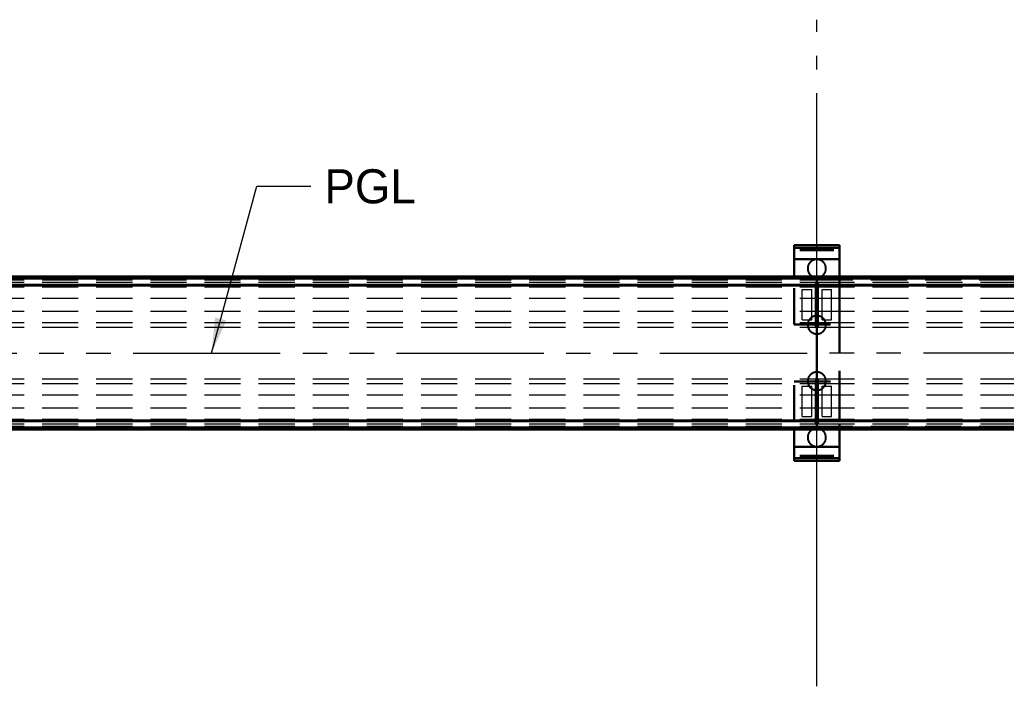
# Model space of a CAD drawing. Extents: x -9 to 613, y -379 to 18.
# Drawn here: x 78.1 to 165.6, y -190.5 to -131.3 of the extents above; entities that cross this region are included whole.
import ezdxf
from ezdxf.enums import TextEntityAlignment as Align

# ---------------------------------------------------------------- set-up
doc = ezdxf.new("R2010")
doc.units = 21
doc.header["$MEASUREMENT"] = 0
for name, pattern in [('DGN2', [0.12, 0.08, -0.04]), ('DGN6', [0.584, 0.32, -0.056, 0.048, -0.056, 0.048, -0.056]), ('DGN7', [0.726, 0.59, -0.053, 0.03, -0.053])]:
    doc.linetypes.add(name, pattern=pattern)
for name, color, linetype, lineweight in [('BaseLineSurveyPGL', 1, 'DGN6', 9), ('BeamConc_h', 3, 'DGN2', 20), ('BearingPadMisc', 5, 'Continuous', 15), ('CL_Major', 1, 'DGN7', 9), ('Leader', 7, 'Continuous', 9), ('PileSteel_h', 30, 'DGN2', 15), ('SubStrConc', 3, 'Continuous', 30), ('SubStrConc2', 3, 'Continuous', 30), ('SubStrConc2_h', 3, 'DGN2', 30), ('SubStrConc_h', 3, 'DGN2', 30), ('SupstrConc', 3, 'Continuous', 30), ('SupstrConc_h', 3, 'DGN2', 20), ('TextStructures', 7, 'Continuous', 9), ('TrafBarrierConc', 3, 'Continuous', 30)]:
    doc.layers.add(name, color=color, linetype=linetype, lineweight=lineweight)
doc.styles.add('FDOT Structures', font='FDOT.ttf')

msp = doc.modelspace()

# ---------------------------------------------------------------- linework, layer by layer
at = {"layer": 'BaseLineSurveyPGL', "ltscale": 40, "flags": 128}
for points in [[(41.484604, -160.901918), (148.834604, -160.899702), (253.734604, -160.897537)], [(41.734604, -160.901913), (148.834604, -160.899702), (253.484604, -160.897543)]]:
    msp.add_lwpolyline(points, dxfattribs=at)
at = {"layer": 'BeamConc_h', "ltscale": 40}
for points in [[(41.734474, -154.610246), (148.709474, -154.608038)], [(148.709557, -158.608038), (148.709474, -154.608038)], [(148.709474, -154.608038), (148.709504, -156.024705)], [(148.959474, -154.608033), (253.484474, -154.605876)], [(148.959557, -158.608033), (148.959474, -154.608033)], [(148.959474, -154.608033), (148.959504, -156.0247)], [(41.734483, -155.026913), (148.709483, -155.024705)], [(148.709495, -155.610823), (148.709483, -155.024705)], [(148.709483, -155.024705), (148.709548, -158.191371)], [(148.70951, -156.316371), (148.709495, -155.610823)], [(148.959483, -155.0247), (253.484483, -155.022543)], [(148.959495, -155.610818), (148.959483, -155.0247)], [(148.959483, -155.0247), (148.959548, -158.191366)], [(148.95951, -156.316366), (148.959495, -155.610818)], [(41.734504, -156.026913), (148.709504, -156.024705)], [(148.709504, -156.024705), (148.70951, -156.316371)], [(148.959504, -156.0247), (253.484504, -156.022543)], [(148.959504, -156.0247), (148.95951, -156.316366)], [(41.734528, -157.193579), (148.709528, -157.191371)], [(148.709536, -157.605254), (148.709522, -156.899705)], [(148.709522, -156.899705), (148.709528, -157.191371)], [(148.709528, -157.191371), (148.709557, -158.608038)], [(148.959536, -157.605249), (148.959522, -156.8997)], [(148.959522, -156.8997), (148.959528, -157.191366)], [(148.959528, -157.191366), (253.484528, -157.189209)], [(148.959528, -157.191366), (148.959557, -158.608033)], [(41.734548, -158.193579), (148.709548, -158.191371)], [(148.709548, -158.191371), (148.709536, -157.605254)], [(148.959548, -158.191366), (148.959536, -157.605249)], [(148.959548, -158.191366), (253.484548, -158.189209)], [(41.734557, -158.610246), (148.709557, -158.608038)], [(148.959557, -158.608033), (253.484557, -158.605876)], [(41.734651, -163.193579), (148.709651, -163.191371)], [(148.709734, -167.191371), (148.709651, -163.191371)], [(148.709651, -163.191371), (148.709681, -164.608038)], [(148.959651, -163.191366), (253.484651, -163.189209)], [(148.959734, -167.191366), (148.959651, -163.191366)], [(148.959651, -163.191366), (148.959681, -164.608033)], [(41.73466, -163.610246), (148.70966, -163.608038)], [(148.709672, -164.194156), (148.70966, -163.608038)], [(148.70966, -163.608038), (148.709725, -166.774705)], [(148.709687, -164.899705), (148.709672, -164.194156)], [(148.95966, -163.608033), (253.48466, -163.605876)], [(148.959672, -164.194151), (148.95966, -163.608033)], [(148.95966, -163.608033), (148.959725, -166.7747)], [(148.959687, -164.8997), (148.959672, -164.194151)], [(41.734681, -164.610246), (148.709681, -164.608038)], [(148.709681, -164.608038), (148.709687, -164.899705)], [(148.959681, -164.608033), (253.484681, -164.605876)], [(148.959681, -164.608033), (148.959687, -164.8997)], [(41.734705, -165.776913), (148.709705, -165.774705)], [(148.709713, -166.188587), (148.709699, -165.483038)], [(148.709699, -165.483038), (148.709705, -165.774705)], [(148.709705, -165.774705), (148.709734, -167.191371)], [(148.709725, -166.774705), (148.709713, -166.188587)], [(148.959713, -166.188582), (148.959699, -165.483033)], [(148.959699, -165.483033), (148.959705, -165.7747)], [(148.959705, -165.7747), (253.484705, -165.772543)], [(148.959705, -165.7747), (148.959734, -167.191366)], [(148.959725, -166.7747), (148.959713, -166.188582)], [(41.734725, -166.776913), (148.709725, -166.774705)], [(148.959725, -166.7747), (253.484725, -166.772543)], [(41.734734, -167.193579), (148.709734, -167.191371)], [(148.959734, -167.191366), (253.484734, -167.189209)]]:
    msp.add_lwpolyline(points, dxfattribs=at)
at = {"layer": 'BearingPadMisc', "linetype": 'DGN2', "ltscale": 40}
for points in [[(147.542821, -155.274729), (148.376155, -155.274712)], [(147.542876, -157.941396), (147.542821, -155.274729)], [(148.37621, -157.941378), (148.376155, -155.274712)], [(149.292821, -155.274693), (150.126155, -155.274676)], [(149.292876, -157.941359), (149.292821, -155.274693)], [(150.12621, -157.941342), (150.126155, -155.274676)], [(147.542876, -157.941396), (148.37621, -157.941378)], [(149.292876, -157.941359), (150.12621, -157.941342)], [(147.542999, -163.858062), (148.376332, -163.858045)], [(147.543054, -166.524729), (147.542999, -163.858062)], [(148.376387, -166.524712), (148.376332, -163.858045)], [(149.292999, -163.858026), (150.126332, -163.858009)], [(149.293054, -166.524693), (149.292999, -163.858026)], [(150.126387, -166.524676), (150.126332, -163.858009)], [(147.543054, -166.524729), (148.376387, -166.524712)], [(149.293054, -166.524693), (150.126387, -166.524676)]]:
    msp.add_lwpolyline(points, dxfattribs=at)
at = {"layer": 'CL_Major', "ltscale": 40}
msp.add_line((148.834604, -190.483077), (148.834604, -131.316328), dxfattribs=at)
at = {"layer": 'Leader'}
msp.add_lwpolyline([(95.159705, -160.899728), (99.159705, -146.105876), (103.959705, -146.105876)], dxfattribs=at)
msp.add_solid([(95.159705, -160.899728), (95.472482, -157.748119), (96.477719, -158.019917)], dxfattribs=at)
at = {"layer": 'PileSteel_h', "ltscale": 40}
for points in [[(149.667783, -153.399685), (149.667173, -153.367818), (149.665345, -153.336012), (149.662305, -153.304315), (149.658059, -153.272771), (149.652614, -153.241427), (149.64598, -153.210327), (149.638167, -153.179516), (149.62919, -153.149039), (149.619062, -153.118939), (149.607799, -153.089258), (149.595419, -153.06004), (149.581941, -153.031326), (149.567386, -153.003157), (149.551777, -152.975572), (149.535136, -152.948612), (149.51749, -152.922313), (149.498864, -152.896714), (149.479287, -152.87185), (149.458788, -152.847756), (149.437398, -152.824465), (149.415147, -152.802011), (149.39207, -152.780425), (149.368199, -152.759737), (149.343571, -152.739975), (149.318221, -152.721167), (149.292186, -152.703339), (149.265505, -152.686516), (149.238216, -152.670719), (149.210359, -152.655971), (149.181975, -152.642292), (149.153104, -152.6297), (149.123789, -152.618212), (149.094071, -152.607843), (149.063994, -152.598607), (149.0336, -152.590515), (149.002934, -152.583579), (148.97204, -152.577806), (148.940961, -152.573204), (148.909742, -152.569777), (148.878428, -152.56753), (148.847063, -152.566464), (148.815692, -152.56658), (148.78436, -152.567876), (148.753111, -152.570348), (148.721988, -152.573992), (148.691037, -152.578802), (148.660301, -152.584769), (148.629822, -152.591883), (148.599645, -152.600133), (148.56981, -152.609506), (148.540361, -152.619987), (148.511338, -152.631559), (148.482781, -152.644206), (148.454731, -152.657908), (148.427225, -152.672644), (148.417768, -152.678023), (148.390475, -152.694485), (148.363844, -152.71197), (148.337913, -152.730452), (148.312719, -152.749901), (148.288297, -152.770289), (148.264681, -152.791584), (148.241904, -152.813755), (148.219998, -152.836768), (148.198995, -152.86059), (148.178922, -152.885184), (148.159809, -152.910515), (148.141681, -152.936544), (148.124563, -152.963233), (148.108479, -152.990544), (148.09345, -153.018435), (148.079498, -153.046866), (148.066641, -153.075796), (148.054897, -153.105182), (148.04428, -153.134982), (148.034805, -153.165152), (148.026485, -153.195649), (148.01933, -153.226427), (148.013348, -153.257444), (148.008548, -153.288653), (148.004935, -153.320011), (148.002513, -153.351472), (148.001284, -153.38299), (148.001248, -153.414521), (148.002404, -153.44602), (148.00475, -153.477441), (148.00828, -153.50874), (148.012989, -153.539872), (148.018868, -153.570793), (148.025908, -153.601459), (148.034098, -153.631826), (148.043423, -153.661852), (148.053871, -153.691494), (148.065425, -153.72071), (148.078067, -153.749459), (148.091778, -153.777702), (148.106537, -153.805397), (148.122323, -153.832507), (148.139111, -153.858994), (148.156877, -153.884821), (148.175594, -153.909951), (148.195235, -153.934351), (148.215771, -153.957986), (148.237171, -153.980824), (148.259404, -154.002834), (148.282438, -154.023985), (148.30624, -154.044248), (148.330774, -154.063596), (148.356005, -154.082004), (148.381896, -154.099445), (148.408411, -154.115897), (148.417798, -154.121399), (148.445701, -154.136804), (148.474159, -154.151124), (148.503129, -154.16434), (148.53257, -154.176435), (148.562437, -154.187391), (148.592688, -154.197196), (148.623277, -154.205835), (148.65416, -154.213299), (148.685292, -154.219578), (148.716627, -154.224664), (148.748121, -154.228552), (148.779727, -154.231237), (148.811399, -154.232717), (148.843093, -154.232991), (148.874762, -154.23206), (148.90636, -154.229927), (148.937843, -154.226597), (148.969164, -154.222075), (149.00028, -154.216369), (149.031145, -154.209489), (149.061716, -154.201447), (149.091949, -154.192254), (149.1218, -154.181926), (149.151229, -154.170478), (149.180192, -154.157928), (149.208649, -154.144296), (149.236559, -154.129601), (149.263884, -154.113866), (149.290584, -154.097116), (149.316623, -154.079373), (149.341963, -154.060667), (149.36657, -154.041023), (149.390409, -154.020471), (149.413446, -153.999041), (149.43565, -153.976765), (149.456991, -153.953676), (149.477437, -153.929807), (149.496962, -153.905193), (149.515539, -153.87987), (149.533142, -153.853875), (149.549748, -153.827245), (149.565333, -153.800019), (149.579877, -153.772237), (149.593361, -153.743938), (149.605766, -153.715163), (149.617076, -153.685954), (149.627277, -153.656352), (149.636355, -153.6264), (149.644299, -153.59614), (149.651099, -153.565617), (149.656747, -153.534872), (149.661236, -153.503951), (149.664562, -153.472897), (149.666721, -153.441753), (149.667521, -153.420577), (149.667783, -153.399685)], [(149.615699, -153.399686), (149.615089, -153.36882), (149.61326, -153.338018), (149.610219, -153.307328), (149.605971, -153.276797), (149.600525, -153.246472), (149.593891, -153.216399), (149.586081, -153.186625), (149.577108, -153.157194), (149.566988, -153.128153), (149.555738, -153.099545), (149.543377, -153.071414), (149.529926, -153.043803), (149.515406, -153.016753), (149.499841, -152.990305), (149.483256, -152.964499), (149.465678, -152.939375), (149.447136, -152.914969), (149.427659, -152.891319), (149.407278, -152.868459), (149.386025, -152.846425), (149.363934, -152.825248), (149.341039, -152.80496), (149.317377, -152.785591), (149.292985, -152.76717), (149.267901, -152.749724), (149.242163, -152.733278), (149.215813, -152.717857), (149.188891, -152.703482), (149.161438, -152.690174), (149.133497, -152.677953), (149.105112, -152.666836), (149.076326, -152.656838), (149.047182, -152.647973), (149.017727, -152.640255), (148.988005, -152.633692), (148.958062, -152.628293), (148.927943, -152.624067), (148.897694, -152.621016), (148.867361, -152.619146), (148.836991, -152.618456), (148.806629, -152.618948), (148.776321, -152.620618), (148.746114, -152.623462), (148.716052, -152.627476), (148.686181, -152.632651), (148.656546, -152.638978), (148.627192, -152.646445), (148.598161, -152.655042), (148.569498, -152.664752), (148.541245, -152.675559), (148.513445, -152.687447), (148.486138, -152.700395), (148.459365, -152.714383), (148.444525, -152.722716), (148.44381, -152.723128), (148.417385, -152.73909), (148.391624, -152.756074), (148.366566, -152.774053), (148.342249, -152.792997), (148.31871, -152.812877), (148.295983, -152.833658), (148.274103, -152.855309), (148.253102, -152.877795), (148.233012, -152.90108), (148.213862, -152.925126), (148.19568, -152.949897), (148.178493, -152.975352), (148.162327, -153.001452), (148.147205, -153.028155), (148.133149, -153.055421), (148.12018, -153.083206), (148.108315, -153.111466), (148.097571, -153.140159), (148.087965, -153.16924), (148.079509, -153.198663), (148.072215, -153.228383), (148.066093, -153.258354), (148.06115, -153.28853), (148.057393, -153.318865), (148.054826, -153.349312), (148.053452, -153.379824), (148.053272, -153.410355), (148.054284, -153.440857), (148.056486, -153.471286), (148.059872, -153.501594), (148.064437, -153.531735), (148.070172, -153.561664), (148.077067, -153.591334), (148.085109, -153.620703), (148.094287, -153.649724), (148.104584, -153.678355), (148.115983, -153.706552), (148.128465, -153.734274), (148.142012, -153.761478), (148.1566, -153.788124), (148.172206, -153.814173), (148.188806, -153.839585), (148.206374, -153.864323), (148.22488, -153.88835), (148.244297, -153.911632), (148.264594, -153.934133), (148.285739, -153.955821), (148.307698, -153.976664), (148.330439, -153.996632), (148.353925, -154.015696), (148.37812, -154.033828), (148.402987, -154.051003), (148.428488, -154.067195), (148.443124, -154.07588), (148.443838, -154.076293), (148.470874, -154.091197), (148.498464, -154.105014), (148.526563, -154.117726), (148.555128, -154.129312), (148.584113, -154.139759), (148.613474, -154.14905), (148.643165, -154.157173), (148.673138, -154.164117), (148.703348, -154.169874), (148.733749, -154.174435), (148.764291, -154.177796), (148.794929, -154.179952), (148.825615, -154.180902), (148.856302, -154.180647), (148.886943, -154.179187), (148.91749, -154.176526), (148.947897, -154.172671), (148.978118, -154.167629), (149.008105, -154.161408), (149.037814, -154.154019), (149.0672, -154.145476), (149.096217, -154.135793), (149.124821, -154.124985), (149.15297, -154.113072), (149.180621, -154.100071), (149.207733, -154.086005), (149.234263, -154.070896), (149.260173, -154.054768), (149.285424, -154.037647), (149.309979, -154.01956), (149.333799, -154.000536), (149.356851, -153.980605), (149.379099, -153.959799), (149.400511, -153.938149), (149.421056, -153.915691), (149.440703, -153.892458), (149.459423, -153.868488), (149.477189, -153.843817), (149.493975, -153.818483), (149.509757, -153.792526), (149.524513, -153.765986), (149.53822, -153.738904), (149.550861, -153.711322), (149.562416, -153.683281), (149.57287, -153.654824), (149.582208, -153.625996), (149.590418, -153.59684), (149.597488, -153.567401), (149.603411, -153.537723), (149.608178, -153.507852), (149.611783, -153.477832), (149.614223, -153.447709), (149.615496, -153.417529), (149.615649, -153.408579), (149.615699, -153.399686)], [(149.667886, -158.399685), (149.667276, -158.367818), (149.665448, -158.336012), (149.662409, -158.304315), (149.658162, -158.272771), (149.652717, -158.241427), (149.646083, -158.210327), (149.638271, -158.179516), (149.629293, -158.149039), (149.619165, -158.118939), (149.607902, -158.089258), (149.595522, -158.06004), (149.582044, -158.031326), (149.567489, -158.003157), (149.55188, -157.975572), (149.535239, -157.948612), (149.517593, -157.922313), (149.498968, -157.896714), (149.479391, -157.87185), (149.458892, -157.847756), (149.437501, -157.824465), (149.41525, -157.802011), (149.392173, -157.780425), (149.368303, -157.759737), (149.343674, -157.739975), (149.318324, -157.721167), (149.29229, -157.703339), (149.265608, -157.686516), (149.23832, -157.670719), (149.210463, -157.655971), (149.182078, -157.642292), (149.153207, -157.6297), (149.123892, -157.618212), (149.094174, -157.607843), (149.064097, -157.598607), (149.033703, -157.590515), (149.003037, -157.583579), (148.972143, -157.577806), (148.941064, -157.573204), (148.909845, -157.569777), (148.878531, -157.56753), (148.847166, -157.566464), (148.815796, -157.56658), (148.784463, -157.567876), (148.753214, -157.570348), (148.722091, -157.573992), (148.69114, -157.578802), (148.660404, -157.584769), (148.629925, -157.591883), (148.599748, -157.600133), (148.569914, -157.609506), (148.540464, -157.619987), (148.511441, -157.631559), (148.482884, -157.644206), (148.454834, -157.657908), (148.427329, -157.672644), (148.417871, -157.678023), (148.390578, -157.694485), (148.363947, -157.71197), (148.338017, -157.730452), (148.312822, -157.749901), (148.2884, -157.770288), (148.264784, -157.791584), (148.242007, -157.813755), (148.220102, -157.836768), (148.199098, -157.86059), (148.179026, -157.885184), (148.159912, -157.910515), (148.141784, -157.936544), (148.124666, -157.963233), (148.108582, -157.990544), (148.093553, -158.018435), (148.079601, -158.046866), (148.066744, -158.075796), (148.055, -158.105182), (148.044383, -158.134982), (148.034908, -158.165152), (148.026588, -158.195649), (148.019433, -158.226427), (148.013451, -158.257444), (148.008651, -158.288653), (148.005038, -158.320011), (148.002616, -158.351472), (148.001387, -158.38299), (148.001351, -158.414521), (148.002507, -158.44602), (148.004853, -158.477441), (148.008384, -158.50874), (148.013092, -158.539872), (148.018972, -158.570793), (148.026011, -158.601459), (148.034201, -158.631826), (148.043527, -158.661852), (148.053974, -158.691494), (148.065528, -158.72071), (148.07817, -158.749459), (148.091881, -158.777702), (148.106641, -158.805397), (148.122426, -158.832507), (148.139214, -158.858994), (148.15698, -158.884821), (148.175697, -158.909951), (148.195338, -158.934351), (148.215874, -158.957986), (148.237274, -158.980824), (148.259507, -159.002834), (148.282542, -159.023985), (148.306343, -159.044248), (148.330877, -159.063596), (148.356108, -159.082004), (148.381999, -159.099445), (148.408514, -159.115897), (148.417901, -159.121399), (148.445804, -159.136804), (148.474262, -159.151124), (148.503232, -159.16434), (148.532673, -159.176435), (148.562541, -159.187391), (148.592791, -159.197196), (148.62338, -159.205835), (148.654263, -159.213299), (148.685395, -159.219578), (148.71673, -159.224664), (148.748224, -159.228552), (148.77983, -159.231237), (148.811503, -159.232717), (148.843196, -159.232991), (148.874865, -159.23206), (148.906463, -159.229927), (148.937946, -159.226597), (148.969267, -159.222075), (149.000383, -159.216369), (149.031248, -159.209489), (149.061819, -159.201447), (149.092052, -159.192254), (149.121904, -159.181926), (149.151332, -159.170478), (149.180295, -159.157928), (149.208752, -159.144296), (149.236662, -159.129601), (149.263987, -159.113866), (149.290688, -159.097116), (149.316726, -159.079373), (149.342067, -159.060667), (149.366673, -159.041023), (149.390512, -159.020471), (149.413549, -158.999041), (149.435754, -158.976765), (149.457094, -158.953676), (149.47754, -158.929807), (149.497066, -158.905193), (149.515642, -158.87987), (149.533245, -158.853875), (149.549851, -158.827245), (149.565436, -158.800019), (149.57998, -158.772237), (149.593464, -158.743938), (149.605869, -158.715163), (149.617179, -158.685954), (149.62738, -158.656352), (149.636458, -158.6264), (149.644402, -158.59614), (149.651202, -158.565617), (149.65685, -158.534872), (149.661339, -158.503951), (149.664665, -158.472897), (149.666824, -158.441753), (149.667624, -158.420577), (149.667886, -158.399685)], [(149.615803, -158.399686), (149.615192, -158.36882), (149.613364, -158.338018), (149.610322, -158.307328), (149.606074, -158.276797), (149.600628, -158.246472), (149.593994, -158.216399), (149.586184, -158.186625), (149.577211, -158.157194), (149.567091, -158.128153), (149.555841, -158.099545), (149.54348, -158.071414), (149.530029, -158.043803), (149.515509, -158.016753), (149.499944, -157.990305), (149.483359, -157.964499), (149.465782, -157.939375), (149.447239, -157.914969), (149.427762, -157.891319), (149.407381, -157.868459), (149.386128, -157.846425), (149.364037, -157.825248), (149.341142, -157.80496), (149.31748, -157.785591), (149.293088, -157.76717), (149.268004, -157.749724), (149.242266, -157.733278), (149.215916, -157.717857), (149.188994, -157.703482), (149.161541, -157.690174), (149.1336, -157.677953), (149.105215, -157.666836), (149.076429, -157.656838), (149.047286, -157.647973), (149.01783, -157.640255), (148.988108, -157.633692), (148.958165, -157.628293), (148.928046, -157.624067), (148.897797, -157.621016), (148.867464, -157.619146), (148.837094, -157.618456), (148.806732, -157.618948), (148.776425, -157.620618), (148.746217, -157.623462), (148.716155, -157.627476), (148.686285, -157.632651), (148.65665, -157.638978), (148.627295, -157.646445), (148.598264, -157.655042), (148.569601, -157.664752), (148.541349, -157.675559), (148.513548, -157.687447), (148.486241, -157.700395), (148.459468, -157.714383), (148.444629, -157.722716), (148.443914, -157.723128), (148.417488, -157.73909), (148.391727, -157.756074), (148.366669, -157.774053), (148.342353, -157.792997), (148.318813, -157.812877), (148.296086, -157.833658), (148.274206, -157.855309), (148.253205, -157.877795), (148.233115, -157.90108), (148.213965, -157.925126), (148.195783, -157.949897), (148.178597, -157.975352), (148.162431, -158.001452), (148.147309, -158.028155), (148.133252, -158.055421), (148.120283, -158.083206), (148.108418, -158.111466), (148.097675, -158.140159), (148.088068, -158.16924), (148.079612, -158.198663), (148.072318, -158.228383), (148.066196, -158.258354), (148.061253, -158.28853), (148.057496, -158.318865), (148.054929, -158.349312), (148.053555, -158.379824), (148.053375, -158.410355), (148.054387, -158.440857), (148.056589, -158.471286), (148.059975, -158.501594), (148.06454, -158.531735), (148.070275, -158.561664), (148.07717, -158.591334), (148.085213, -158.620703), (148.09439, -158.649724), (148.104687, -158.678355), (148.116086, -158.706552), (148.128569, -158.734274), (148.142115, -158.761478), (148.156703, -158.788124), (148.172309, -158.814173), (148.18891, -158.839585), (148.206477, -158.864323), (148.224983, -158.88835), (148.2444, -158.911632), (148.264697, -158.934133), (148.285842, -158.955821), (148.307802, -158.976664), (148.330542, -158.996632), (148.354028, -159.015696), (148.378224, -159.033828), (148.403091, -159.051003), (148.428591, -159.067195), (148.443227, -159.07588), (148.443942, -159.076293), (148.470977, -159.091197), (148.498567, -159.105014), (148.526666, -159.117726), (148.555231, -159.129312), (148.584216, -159.139759), (148.613577, -159.14905), (148.643268, -159.157173), (148.673241, -159.164117), (148.703452, -159.169874), (148.733852, -159.174435), (148.764394, -159.177796), (148.795032, -159.179952), (148.825718, -159.180902), (148.856405, -159.180647), (148.887046, -159.179187), (148.917593, -159.176526), (148.948, -159.172671), (148.978221, -159.167629), (149.008208, -159.161408), (149.037917, -159.154019), (149.067303, -159.145476), (149.09632, -159.135793), (149.124924, -159.124985), (149.153074, -159.113072), (149.180725, -159.100071), (149.207836, -159.086005), (149.234366, -159.070896), (149.260277, -159.054768), (149.285528, -159.037647), (149.310082, -159.01956), (149.333902, -159.000536), (149.356954, -158.980605), (149.379202, -158.959799), (149.400615, -158.938149), (149.421159, -158.915691), (149.440806, -158.892458), (149.459526, -158.868488), (149.477292, -158.843817), (149.494078, -158.818483), (149.509861, -158.792526), (149.524616, -158.765986), (149.538324, -158.738904), (149.550964, -158.711322), (149.562519, -158.683281), (149.572973, -158.654824), (149.582311, -158.625996), (149.590521, -158.59684), (149.597592, -158.567401), (149.603514, -158.537723), (149.608281, -158.507852), (149.611886, -158.477832), (149.614326, -158.447709), (149.615599, -158.417529), (149.615752, -158.408579), (149.615803, -158.399686)], [(149.667989, -163.399685), (149.667379, -163.367818), (149.665552, -163.336012), (149.662512, -163.304315), (149.658265, -163.272771), (149.65282, -163.241427), (149.646186, -163.210327), (149.638374, -163.179516), (149.629396, -163.149039), (149.619268, -163.118939), (149.608005, -163.089258), (149.595625, -163.06004), (149.582147, -163.031326), (149.567592, -163.003157), (149.551983, -162.975572), (149.535343, -162.948612), (149.517696, -162.922313), (149.499071, -162.896714), (149.479494, -162.87185), (149.458995, -162.847756), (149.437604, -162.824465), (149.415354, -162.802011), (149.392276, -162.780425), (149.368406, -162.759737), (149.343777, -162.739975), (149.318427, -162.721167), (149.292393, -162.703339), (149.265712, -162.686516), (149.238423, -162.670719), (149.210566, -162.655971), (149.182181, -162.642292), (149.153311, -162.6297), (149.123995, -162.618212), (149.094277, -162.607843), (149.0642, -162.598607), (149.033807, -162.590515), (149.003141, -162.583579), (148.972246, -162.577806), (148.941167, -162.573204), (148.909948, -162.569777), (148.878634, -162.56753), (148.84727, -162.566464), (148.815899, -162.56658), (148.784566, -162.567876), (148.753317, -162.570348), (148.722195, -162.573992), (148.691243, -162.578802), (148.660507, -162.584769), (148.630029, -162.591883), (148.599851, -162.600133), (148.570017, -162.609506), (148.540568, -162.619987), (148.511544, -162.631559), (148.482988, -162.644206), (148.454937, -162.657908), (148.427432, -162.672644), (148.417974, -162.678023), (148.390681, -162.694485), (148.364051, -162.71197), (148.33812, -162.730452), (148.312925, -162.749901), (148.288503, -162.770288), (148.264887, -162.791584), (148.24211, -162.813755), (148.220205, -162.836768), (148.199201, -162.86059), (148.179129, -162.885184), (148.160015, -162.910515), (148.141887, -162.936544), (148.124769, -162.963233), (148.108685, -162.990544), (148.093657, -163.018435), (148.079705, -163.046866), (148.066848, -163.075796), (148.055103, -163.105182), (148.044486, -163.134982), (148.035012, -163.165152), (148.026691, -163.195649), (148.019536, -163.226427), (148.013555, -163.257444), (148.008755, -163.288653), (148.005142, -163.320011), (148.002719, -163.351472), (148.00149, -163.38299), (148.001454, -163.414521), (148.002611, -163.44602), (148.004956, -163.477441), (148.008487, -163.50874), (148.013196, -163.539872), (148.019075, -163.570793), (148.026115, -163.601459), (148.034304, -163.631826), (148.04363, -163.661852), (148.054078, -163.691494), (148.065631, -163.72071), (148.078273, -163.749459), (148.091984, -163.777702), (148.106744, -163.805397), (148.122529, -163.832507), (148.139317, -163.858994), (148.157083, -163.884821), (148.175801, -163.909951), (148.195441, -163.934351), (148.215977, -163.957986), (148.237377, -163.980824), (148.259611, -164.002834), (148.282645, -164.023985), (148.306446, -164.044248), (148.33098, -164.063596), (148.356211, -164.082004), (148.382103, -164.099445), (148.408617, -164.115897), (148.418004, -164.121399), (148.445907, -164.136804), (148.474365, -164.151124), (148.503336, -164.16434), (148.532776, -164.176435), (148.562644, -164.187391), (148.592894, -164.197196), (148.623483, -164.205835), (148.654366, -164.213299), (148.685498, -164.219578), (148.716834, -164.224664), (148.748327, -164.228552), (148.779933, -164.231237), (148.811606, -164.232717), (148.843299, -164.232991), (148.874968, -164.23206), (148.906566, -164.229927), (148.938049, -164.226597), (148.96937, -164.222075), (149.000486, -164.216369), (149.031351, -164.209489), (149.061922, -164.201447), (149.092155, -164.192254), (149.122007, -164.181926), (149.151435, -164.170478), (149.180398, -164.157928), (149.208855, -164.144296), (149.236766, -164.129601), (149.26409, -164.113866), (149.290791, -164.097116), (149.316829, -164.079373), (149.34217, -164.060667), (149.366777, -164.041023), (149.390615, -164.020471), (149.413653, -163.999041), (149.435857, -163.976765), (149.457197, -163.953676), (149.477644, -163.929807), (149.497169, -163.905193), (149.515746, -163.87987), (149.533349, -163.853875), (149.549954, -163.827245), (149.565539, -163.800019), (149.580083, -163.772237), (149.593567, -163.743938), (149.605972, -163.715163), (149.617282, -163.685954), (149.627483, -163.656352), (149.636561, -163.6264), (149.644505, -163.59614), (149.651306, -163.565617), (149.656953, -163.534872), (149.661443, -163.503951), (149.664768, -163.472897), (149.666927, -163.441753), (149.667728, -163.420577), (149.667989, -163.399685)], [(149.615906, -163.399686), (149.615295, -163.36882), (149.613467, -163.338018), (149.610425, -163.307328), (149.606178, -163.276797), (149.600731, -163.246472), (149.594097, -163.216399), (149.586287, -163.186625), (149.577314, -163.157194), (149.567194, -163.128153), (149.555944, -163.099545), (149.543584, -163.071414), (149.530132, -163.043803), (149.515612, -163.016753), (149.500047, -162.990305), (149.483462, -162.964499), (149.465885, -162.939375), (149.447343, -162.914969), (149.427865, -162.891319), (149.407484, -162.868459), (149.386231, -162.846425), (149.36414, -162.825248), (149.341245, -162.80496), (149.317583, -162.785591), (149.293191, -162.76717), (149.268107, -162.749724), (149.24237, -162.733278), (149.216019, -162.717857), (149.189097, -162.703482), (149.161644, -162.690174), (149.133704, -162.677953), (149.105318, -162.666836), (149.076532, -162.656838), (149.047389, -162.647973), (149.017934, -162.640255), (148.988212, -162.633692), (148.958268, -162.628293), (148.928149, -162.624067), (148.8979, -162.621016), (148.867568, -162.619146), (148.837197, -162.618456), (148.806835, -162.618948), (148.776528, -162.620618), (148.74632, -162.623462), (148.716259, -162.627476), (148.686388, -162.632651), (148.656753, -162.638978), (148.627398, -162.646445), (148.598367, -162.655042), (148.569704, -162.664752), (148.541452, -162.675559), (148.513651, -162.687447), (148.486344, -162.700395), (148.459571, -162.714383), (148.444732, -162.722716), (148.444017, -162.723128), (148.417591, -162.73909), (148.39183, -162.756074), (148.366773, -162.774053), (148.342456, -162.792997), (148.318916, -162.812877), (148.29619, -162.833658), (148.274309, -162.855309), (148.253309, -162.877795), (148.233218, -162.90108), (148.214068, -162.925126), (148.195886, -162.949897), (148.1787, -162.975352), (148.162534, -163.001452), (148.147412, -163.028155), (148.133356, -163.055421), (148.120386, -163.083206), (148.108521, -163.111466), (148.097778, -163.140159), (148.088172, -163.16924), (148.079716, -163.198663), (148.072421, -163.228383), (148.066299, -163.258354), (148.061356, -163.28853), (148.057599, -163.318865), (148.055033, -163.349312), (148.053659, -163.379824), (148.053478, -163.410355), (148.05449, -163.440857), (148.056692, -163.471286), (148.060079, -163.501594), (148.064643, -163.531735), (148.070378, -163.561664), (148.077273, -163.591334), (148.085316, -163.620703), (148.094493, -163.649724), (148.10479, -163.678355), (148.116189, -163.706552), (148.128672, -163.734274), (148.142218, -163.761478), (148.156806, -163.788124), (148.172413, -163.814173), (148.189013, -163.839585), (148.20658, -163.864323), (148.225087, -163.88835), (148.244504, -163.911632), (148.2648, -163.934133), (148.285945, -163.955821), (148.307905, -163.976664), (148.330645, -163.996632), (148.354132, -164.015696), (148.378327, -164.033828), (148.403194, -164.051003), (148.428694, -164.067195), (148.44333, -164.07588), (148.444045, -164.076293), (148.471081, -164.091197), (148.49867, -164.105014), (148.526769, -164.117726), (148.555334, -164.129312), (148.584319, -164.139759), (148.61368, -164.14905), (148.643371, -164.157173), (148.673345, -164.164117), (148.703555, -164.169874), (148.733955, -164.174435), (148.764498, -164.177796), (148.795136, -164.179952), (148.825822, -164.180902), (148.856509, -164.180647), (148.887149, -164.179187), (148.917696, -164.176526), (148.948104, -164.172671), (148.978324, -164.167629), (149.008312, -164.161408), (149.038021, -164.154019), (149.067406, -164.145476), (149.096423, -164.135793), (149.125028, -164.124985), (149.153177, -164.113072), (149.180828, -164.100071), (149.207939, -164.086005), (149.23447, -164.070896), (149.26038, -164.054768), (149.285631, -164.037647), (149.310185, -164.01956), (149.334006, -164.000536), (149.357057, -163.980605), (149.379305, -163.959799), (149.400718, -163.938149), (149.421262, -163.915691), (149.440909, -163.892458), (149.459629, -163.868488), (149.477395, -163.843817), (149.494182, -163.818483), (149.509964, -163.792526), (149.524719, -163.765986), (149.538427, -163.738904), (149.551067, -163.711322), (149.562622, -163.683281), (149.573076, -163.654824), (149.582414, -163.625996), (149.590624, -163.59684), (149.597695, -163.567401), (149.603617, -163.537723), (149.608384, -163.507852), (149.611989, -163.477832), (149.614429, -163.447709), (149.615702, -163.417529), (149.615855, -163.408579), (149.615906, -163.399686)], [(149.668092, -168.399685), (149.667482, -168.367818), (149.665655, -168.336012), (149.662615, -168.304315), (149.658369, -168.272771), (149.652924, -168.241427), (149.646289, -168.210327), (149.638477, -168.179516), (149.629499, -168.149039), (149.619371, -168.118939), (149.608108, -168.089258), (149.595728, -168.06004), (149.58225, -168.031326), (149.567696, -168.003157), (149.552086, -167.975572), (149.535446, -167.948612), (149.517799, -167.922313), (149.499174, -167.896714), (149.479597, -167.87185), (149.459098, -167.847756), (149.437707, -167.824465), (149.415457, -167.802011), (149.392379, -167.780425), (149.368509, -167.759737), (149.343881, -167.739975), (149.318531, -167.721167), (149.292496, -167.703339), (149.265815, -167.686516), (149.238526, -167.670719), (149.210669, -167.655971), (149.182285, -167.642292), (149.153414, -167.6297), (149.124098, -167.618212), (149.09438, -167.607843), (149.064303, -167.598607), (149.03391, -167.590515), (149.003244, -167.583579), (148.972349, -167.577806), (148.94127, -167.573204), (148.910052, -167.569777), (148.878737, -167.56753), (148.847373, -167.566464), (148.816002, -167.56658), (148.78467, -167.567876), (148.75342, -167.570348), (148.722298, -167.573992), (148.691347, -167.578802), (148.66061, -167.584769), (148.630132, -167.591883), (148.599954, -167.600133), (148.57012, -167.609506), (148.540671, -167.619987), (148.511647, -167.631559), (148.483091, -167.644206), (148.45504, -167.657908), (148.427535, -167.672644), (148.418077, -167.678023), (148.390785, -167.694485), (148.364154, -167.71197), (148.338223, -167.730452), (148.313029, -167.749901), (148.288606, -167.770288), (148.26499, -167.791584), (148.242213, -167.813755), (148.220308, -167.836768), (148.199304, -167.86059), (148.179232, -167.885184), (148.160118, -167.910515), (148.14199, -167.936544), (148.124872, -167.963233), (148.108788, -167.990544), (148.09376, -168.018435), (148.079808, -168.046866), (148.066951, -168.075796), (148.055206, -168.105182), (148.04459, -168.134982), (148.035115, -168.165152), (148.026794, -168.195649), (148.019639, -168.226427), (148.013658, -168.257444), (148.008858, -168.288653), (148.005245, -168.320011), (148.002822, -168.351472), (148.001593, -168.38299), (148.001557, -168.414521), (148.002714, -168.44602), (148.00506, -168.477441), (148.00859, -168.50874), (148.013299, -168.539872), (148.019178, -168.570793), (148.026218, -168.601459), (148.034407, -168.631826), (148.043733, -168.661852), (148.054181, -168.691494), (148.065735, -168.72071), (148.078377, -168.749459), (148.092088, -168.777702), (148.106847, -168.805397), (148.122632, -168.832507), (148.139421, -168.858994), (148.157187, -168.884821), (148.175904, -168.909951), (148.195545, -168.934351), (148.21608, -168.957986), (148.23748, -168.980824), (148.259714, -169.002834), (148.282748, -169.023985), (148.306549, -169.044248), (148.331083, -169.063596), (148.356314, -169.082004), (148.382206, -169.099445), (148.40872, -169.115897), (148.418107, -169.121399), (148.44601, -169.136804), (148.474468, -169.151124), (148.503439, -169.16434), (148.53288, -169.176435), (148.562747, -169.187391), (148.592997, -169.197196), (148.623586, -169.205835), (148.654469, -169.213299), (148.685601, -169.219578), (148.716937, -169.224664), (148.74843, -169.228552), (148.780036, -169.231237), (148.811709, -169.232717), (148.843402, -169.232991), (148.875071, -169.23206), (148.90667, -169.229927), (148.938152, -169.226597), (148.969474, -169.222075), (149.000589, -169.216369), (149.031455, -169.209489), (149.062025, -169.201447), (149.092258, -169.192254), (149.12211, -169.181926), (149.151538, -169.170478), (149.180501, -169.157928), (149.208958, -169.144296), (149.236869, -169.129601), (149.264194, -169.113866), (149.290894, -169.097116), (149.316933, -169.079373), (149.342273, -169.060667), (149.36688, -169.041023), (149.390718, -169.020471), (149.413756, -168.999041), (149.43596, -168.976765), (149.4573, -168.953676), (149.477747, -168.929807), (149.497272, -168.905193), (149.515849, -168.87987), (149.533452, -168.853875), (149.550057, -168.827245), (149.565642, -168.800019), (149.580187, -168.772237), (149.59367, -168.743938), (149.606075, -168.715163), (149.617386, -168.685954), (149.627586, -168.656352), (149.636665, -168.6264), (149.644609, -168.59614), (149.651409, -168.565617), (149.657057, -168.534872), (149.661546, -168.503951), (149.664872, -168.472897), (149.667031, -168.441753), (149.667831, -168.420577), (149.668092, -168.399685)], [(149.616009, -168.399686), (149.615398, -168.36882), (149.61357, -168.338018), (149.610529, -168.307328), (149.606281, -168.276797), (149.600835, -168.246472), (149.5942, -168.216399), (149.58639, -168.186625), (149.577417, -168.157194), (149.567297, -168.128153), (149.556048, -168.099545), (149.543687, -168.071414), (149.530235, -168.043803), (149.515715, -168.016753), (149.50015, -167.990305), (149.483566, -167.964499), (149.465988, -167.939375), (149.447446, -167.914969), (149.427969, -167.891319), (149.407587, -167.868459), (149.386334, -167.846425), (149.364243, -167.825248), (149.341349, -167.80496), (149.317687, -167.785591), (149.293294, -167.76717), (149.26821, -167.749724), (149.242473, -167.733278), (149.216122, -167.717857), (149.1892, -167.703482), (149.161747, -167.690174), (149.133807, -167.677953), (149.105421, -167.666836), (149.076635, -167.656838), (149.047492, -167.647973), (149.018037, -167.640255), (148.988315, -167.633692), (148.958371, -167.628293), (148.928252, -167.624067), (148.898003, -167.621016), (148.867671, -167.619146), (148.837301, -167.618456), (148.806939, -167.618948), (148.776631, -167.620618), (148.746424, -167.623462), (148.716362, -167.627476), (148.686491, -167.632651), (148.656856, -167.638978), (148.627501, -167.646445), (148.598471, -167.655042), (148.569808, -167.664752), (148.541555, -167.675559), (148.513754, -167.687447), (148.486447, -167.700395), (148.459674, -167.714383), (148.444835, -167.722716), (148.44412, -167.723128), (148.417695, -167.73909), (148.391934, -167.756074), (148.366876, -167.774053), (148.342559, -167.792997), (148.31902, -167.812877), (148.296293, -167.833658), (148.274413, -167.855309), (148.253412, -167.877795), (148.233321, -167.90108), (148.214171, -167.925126), (148.195989, -167.949897), (148.178803, -167.975352), (148.162637, -168.001452), (148.147515, -168.028155), (148.133459, -168.055421), (148.120489, -168.083206), (148.108624, -168.111466), (148.097881, -168.140159), (148.088275, -168.16924), (148.079819, -168.198663), (148.072525, -168.228383), (148.066402, -168.258354), (148.061459, -168.28853), (148.057702, -168.318865), (148.055136, -168.349312), (148.053762, -168.379824), (148.053582, -168.410355), (148.054594, -168.440857), (148.056795, -168.471286), (148.060182, -168.501594), (148.064747, -168.531735), (148.070481, -168.561664), (148.077376, -168.591334), (148.085419, -168.620703), (148.094596, -168.649724), (148.104893, -168.678355), (148.116292, -168.706552), (148.128775, -168.734274), (148.142321, -168.761478), (148.156909, -168.788124), (148.172516, -168.814173), (148.189116, -168.839585), (148.206683, -168.864323), (148.22519, -168.88835), (148.244607, -168.911632), (148.264903, -168.934133), (148.286048, -168.955821), (148.308008, -168.976664), (148.330749, -168.996632), (148.354235, -169.015696), (148.37843, -169.033828), (148.403297, -169.051003), (148.428797, -169.067195), (148.443433, -169.07588), (148.444148, -169.076293), (148.471184, -169.091197), (148.498773, -169.105014), (148.526872, -169.117725), (148.555437, -169.129312), (148.584423, -169.139759), (148.613784, -169.14905), (148.643474, -169.157173), (148.673448, -169.164117), (148.703658, -169.169874), (148.734058, -169.174435), (148.764601, -169.177796), (148.795239, -169.179952), (148.825925, -169.180902), (148.856612, -169.180647), (148.887252, -169.179187), (148.9178, -169.176526), (148.948207, -169.172671), (148.978427, -169.167629), (149.008415, -169.161408), (149.038124, -169.154019), (149.067509, -169.145476), (149.096526, -169.135793), (149.125131, -169.124985), (149.15328, -169.113072), (149.180931, -169.100071), (149.208042, -169.086005), (149.234573, -169.070896), (149.260483, -169.054768), (149.285734, -169.037647), (149.310288, -169.01956), (149.334109, -169.000536), (149.35716, -168.980605), (149.379409, -168.959799), (149.400821, -168.938149), (149.421366, -168.915691), (149.441012, -168.892458), (149.459732, -168.868488), (149.477498, -168.843817), (149.494285, -168.818483), (149.510067, -168.792526), (149.524822, -168.765986), (149.53853, -168.738904), (149.55117, -168.711322), (149.562725, -168.683281), (149.573179, -168.654824), (149.582517, -168.625996), (149.590727, -168.59684), (149.597798, -168.567401), (149.60372, -168.537723), (149.608487, -168.507852), (149.612092, -168.477832), (149.614533, -168.447709), (149.615806, -168.417529), (149.615958, -168.408579), (149.616009, -168.399686)]]:
    msp.add_lwpolyline(points, dxfattribs=at)
at = {"layer": 'SubStrConc'}
for points in [[(146.834406, -151.31641), (150.834406, -151.316328)], [(146.834412, -151.56641), (146.834406, -151.31641)], [(150.834412, -151.566328), (150.834406, -151.316328)], [(146.834464, -154.108077), (146.834432, -152.56641)], [(150.834464, -154.107994), (150.834432, -152.566328)], [(146.834776, -169.233077), (146.834744, -167.69141)], [(150.834776, -169.232994), (150.834744, -167.691328)], [(146.834802, -170.483077), (146.834797, -170.233077)], [(146.834802, -170.483077), (150.834802, -170.482994)], [(150.834802, -170.482994), (150.834797, -170.232994)]]:
    msp.add_lwpolyline(points, dxfattribs=at)
at = {"layer": 'SubStrConc2'}
for points in [[(146.834412, -151.56641), (150.834412, -151.566328)], [(146.834432, -152.56641), (146.834412, -151.56641)], [(150.834432, -152.566328), (150.834412, -151.566328)], [(146.834432, -152.56641), (150.834432, -152.566328)], [(146.834776, -169.233077), (150.834776, -169.232994)], [(146.834797, -170.233077), (146.834776, -169.233077)], [(150.834797, -170.232994), (150.834776, -169.232994)], [(146.834797, -170.233077), (150.834797, -170.232994)]]:
    msp.add_lwpolyline(points, dxfattribs=at)
at = {"layer": 'SubStrConc2_h', "ltscale": 40}
for points in [[(147.584412, -151.566395), (147.646913, -151.628893)], [(150.021913, -151.628844), (147.646913, -151.628893)], [(150.084412, -151.566343), (150.021913, -151.628844)], [(146.834479, -154.858077), (150.834479, -154.857994)], [(146.834552, -158.358077), (146.834479, -154.858077)], [(150.834552, -158.357994), (150.834479, -154.857994)], [(146.834552, -158.358077), (150.834552, -158.357994)], [(146.834657, -163.44141), (150.834657, -163.441328)], [(146.834729, -166.94141), (146.834657, -163.44141)], [(150.834729, -166.941328), (150.834657, -163.441328)], [(146.834729, -166.94141), (150.834729, -166.941328)], [(147.584797, -170.233061), (147.647295, -170.17056)], [(150.022295, -170.170511), (147.647295, -170.17056)], [(150.084797, -170.23301), (150.022295, -170.170511)]]:
    msp.add_lwpolyline(points, dxfattribs=at)
at = {"layer": 'SubStrConc_h', "ltscale": 40}
for points in [[(150.834802, -170.482994), (150.834406, -151.316328)], [(147.334416, -151.774733), (150.334416, -151.774671)], [(147.334792, -170.024733), (150.334792, -170.024671)]]:
    msp.add_lwpolyline(points, dxfattribs=at)
at = {"layer": 'SupstrConc'}
for points in [[(41.734464, -154.110246), (148.834464, -154.108036)], [(148.834464, -154.108036), (253.484464, -154.105876)], [(148.834467, -154.233036), (148.834464, -154.108036)], [(148.834604, -160.899702), (148.83448, -154.899702)], [(148.834728, -166.899702), (148.834604, -160.899702)], [(41.734744, -167.693579), (148.834744, -167.691369)], [(148.834744, -167.691369), (148.834742, -167.566369)], [(148.834744, -167.691369), (253.484744, -167.689209)]]:
    msp.add_lwpolyline(points, dxfattribs=at)
at = {"layer": 'SupstrConc_h', "ltscale": 40}
for points in [[(41.734468, -154.318538), (148.834468, -154.316327)], [(41.734469, -154.359363), (148.834469, -154.357152)], [(41.73447, -154.401854), (148.83447, -154.399644)], [(148.834468, -154.316327), (253.484468, -154.314168)], [(148.834469, -154.357152), (253.484469, -154.354993)], [(148.83447, -154.399644), (253.48447, -154.397484)], [(41.734738, -167.401971), (148.834738, -167.399761)], [(41.734739, -167.444462), (148.834739, -167.442252)], [(41.73474, -167.485288), (148.83474, -167.483077)], [(148.834738, -167.399761), (253.484738, -167.397601)], [(148.834739, -167.442252), (253.484739, -167.440092)], [(148.83474, -167.483077), (253.48474, -167.480917)]]:
    msp.add_lwpolyline(points, dxfattribs=at)
at = {"layer": 'TrafBarrierConc'}
for points in [[(41.734467, -154.235246), (148.834467, -154.233036)], [(41.734468, -154.297746), (148.834468, -154.295536)], [(41.734479, -154.839413), (148.834479, -154.837202)], [(148.834467, -154.233036), (253.484467, -154.230876)], [(148.834467, -154.233036), (148.834468, -154.295536)], [(148.834468, -154.295536), (253.484468, -154.293376)], [(148.834468, -154.295536), (148.834479, -154.837202)], [(148.834479, -154.837202), (253.484479, -154.835043)], [(148.834479, -154.837202), (148.83448, -154.899702)], [(41.73448, -154.901913), (148.83448, -154.899702)], [(148.83448, -154.899702), (253.48448, -154.897543)], [(41.734728, -166.901913), (148.834728, -166.899702)], [(41.734729, -166.964413), (148.834729, -166.962202)], [(148.834728, -166.899702), (253.484728, -166.897543)], [(148.834729, -166.962202), (148.834728, -166.899702)], [(148.834729, -166.962202), (253.484729, -166.960043)], [(148.83474, -167.503869), (148.834729, -166.962202)], [(41.73474, -167.506079), (148.83474, -167.503869)], [(41.734742, -167.568579), (148.834742, -167.566369)], [(148.83474, -167.503869), (253.48474, -167.501709)], [(148.834742, -167.566369), (148.83474, -167.503869)], [(148.834742, -167.566369), (253.484742, -167.564209)]]:
    msp.add_lwpolyline(points, dxfattribs=at)

# ---------------------------------------------------------------- texts
at = {"layer": 'TextStructures', "style": 'FDOT Structures'}
msp.add_text('PGL', height=3.024, dxfattribs=at).set_placement((105.169305, -146.105876), align=Align.MIDDLE_LEFT)

doc.saveas('drawing.dxf')
